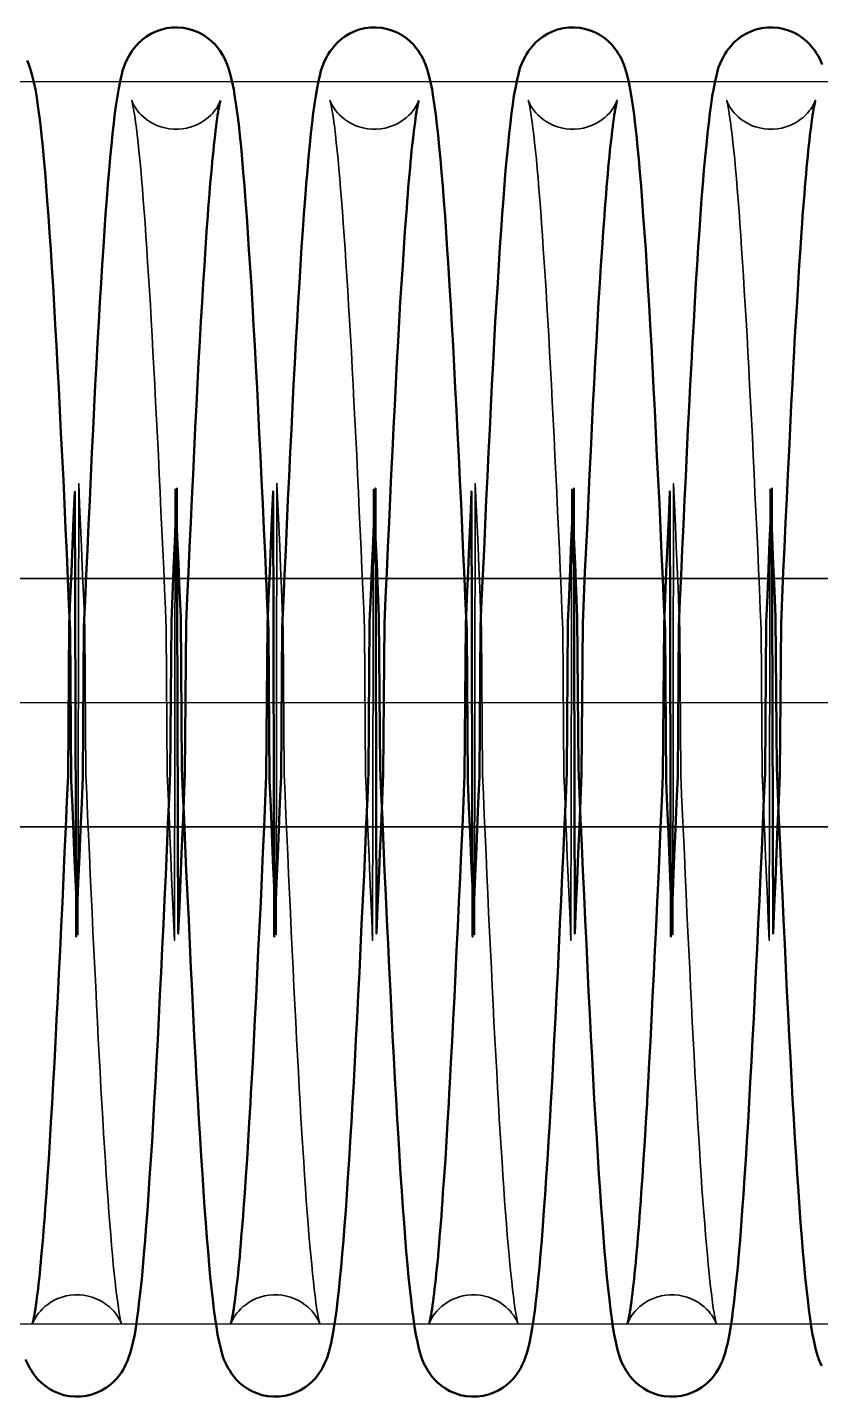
# Model space of a CAD drawing. Header units: millimetres. Extents: x 1448 to 104164, y -19509 to -89.
# Drawn here: x 58673.9 to 58737.7, y -3869 to -3758.8 of the extents above; entities that cross this region are included whole.
import ezdxf

# ---------------------------------------------------------------- set-up
doc = ezdxf.new("R2010")
doc.units = ezdxf.units.MM
doc.header["$LTSCALE"] = 60
doc.header["$MEASUREMENT"] = 0
doc.linetypes.add('CEN', pattern=[62, 60, -1, 0, -1])
doc.layers.get('0').update_dxf_attribs({"linetype": 'CONTINUOUS'})
doc.layers.add('cen', color=14, linetype='CONTINUOUS')
doc.layers.add('가려진 것(ISO)', color=7, linetype='CONTINUOUS', lineweight=35)
doc.layers.add('가시적인 것(ISO)', color=7, linetype='CONTINUOUS', lineweight=50)

# ---------------------------------------------------------------- blocks, each defined once
blk = doc.blocks.new('토션스프링 3')
at = {"layer": '가려진 것(ISO)', "flags": 128}
for points in [[(21462033.38, -50952857.63), (21462033.39, -50952857.65), (21462033.41, -50952857.7), (21462033.45, -50952857.81), (21462033.53, -50952857.97), (21462033.59, -50952858.07), (21462033.66, -50952858.19), (21462033.75, -50952858.33), (21462033.87, -50952858.48), (21462034.01, -50952858.65), (21462034.17, -50952858.82), (21462034.37, -50952859), (21462034.6, -50952859.18), (21462034.85, -50952859.35), (21462035.13, -50952859.51), (21462035.43, -50952859.65), (21462035.75, -50952859.77), (21462036.09, -50952859.86), (21462036.44, -50952859.92), (21462036.79, -50952859.95), (21462037.15, -50952859.95), (21462037.5, -50952859.92), (21462037.85, -50952859.85), (21462038.19, -50952859.76), (21462038.51, -50952859.64), (21462038.81, -50952859.49), (21462039.08, -50952859.33), (21462039.34, -50952859.16), (21462039.56, -50952858.98), (21462039.75, -50952858.8), (21462039.91, -50952858.62), (21462040.05, -50952858.46), (21462040.16, -50952858.31), (21462040.25, -50952858.17), (21462040.32, -50952858.06), (21462040.38, -50952857.95), (21462040.42, -50952857.87), (21462040.48, -50952857.74), (21462040.51, -50952857.67), (21462040.52, -50952857.63), (21462040.52, -50952857.63), (21462040.51, -50952857.67), (21462040.49, -50952857.73), (21462040.47, -50952857.81), (21462040.45, -50952857.91), (21462040.4, -50952858.17), (21462040.34, -50952858.51), (21462040.28, -50952858.9), (21462040.21, -50952859.35), (21462040.15, -50952859.86), (21462040.08, -50952860.41), (21462040.01, -50952861.02), (21462039.94, -50952861.68), (21462039.87, -50952862.38), (21462039.8, -50952863.13), (21462039.73, -50952863.92), (21462039.66, -50952864.76), (21462039.59, -50952865.64), (21462039.52, -50952866.56), (21462039.45, -50952867.52), (21462039.38, -50952868.53), (21462039.31, -50952869.57), (21462039.24, -50952870.65), (21462039.17, -50952871.77), (21462039.1, -50952872.92), (21462039.02, -50952874.11), (21462038.95, -50952875.33), (21462038.88, -50952876.58), (21462038.81, -50952877.86), (21462038.74, -50952879.18), (21462038.67, -50952880.53), (21462038.6, -50952881.9), (21462038.52, -50952883.31), (21462038.45, -50952884.74), (21462038.38, -50952886.2), (21462038.31, -50952887.68), (21462038.24, -50952889.18), (21462038.17, -50952890.7), (21462038.1, -50952892.23), (21462038.02, -50952893.79), (21462037.95, -50952895.37), (21462037.88, -50952896.96), (21462037.81, -50952898.58), (21462037.74, -50952900.21), (21462037.67, -50952911.85), (21462037.59, -50952913.5), (21462037.52, -50952915.16), (21462037.45, -50952916.83), (21462037.38, -50952918.5), (21462037.31, -50952920.18), (21462037.24, -50952921.86), (21462037.17, -50952923.54), (21462037.09, -50952925.23), (21462037.02, -50952888.93), (21462036.95, -50952890.62)], [(21462049.33, -50952857.63), (21462049.33, -50952857.65), (21462049.36, -50952857.7), (21462049.4, -50952857.81), (21462049.48, -50952857.97), (21462049.53, -50952858.07), (21462049.61, -50952858.19), (21462049.7, -50952858.33), (21462049.81, -50952858.48), (21462049.95, -50952858.65), (21462050.12, -50952858.82), (21462050.32, -50952859), (21462050.54, -50952859.18), (21462050.8, -50952859.35), (21462051.08, -50952859.51), (21462051.38, -50952859.65), (21462051.7, -50952859.77), (21462052.04, -50952859.86), (21462052.39, -50952859.92), (21462052.74, -50952859.95), (21462053.1, -50952859.95), (21462053.45, -50952859.92), (21462053.8, -50952859.85), (21462054.13, -50952859.76), (21462054.45, -50952859.64), (21462054.75, -50952859.49), (21462055.03, -50952859.33), (21462055.28, -50952859.16), (21462055.5, -50952858.98), (21462055.7, -50952858.8), (21462055.86, -50952858.62), (21462056, -50952858.46), (21462056.11, -50952858.31), (21462056.2, -50952858.17), (21462056.27, -50952858.06), (21462056.32, -50952857.95), (21462056.37, -50952857.87), (21462056.42, -50952857.74), (21462056.45, -50952857.67), (21462056.47, -50952857.63), (21462056.46, -50952857.63), (21462056.46, -50952857.67), (21462056.44, -50952857.73), (21462056.42, -50952857.81), (21462056.4, -50952857.91), (21462056.35, -50952858.17), (21462056.29, -50952858.51), (21462056.23, -50952858.9), (21462056.16, -50952859.35), (21462056.1, -50952859.86), (21462056.03, -50952860.41), (21462055.96, -50952861.02), (21462055.89, -50952861.68), (21462055.82, -50952862.38), (21462055.75, -50952863.13), (21462055.68, -50952863.92), (21462055.61, -50952864.76), (21462055.54, -50952865.64), (21462055.47, -50952866.56), (21462055.4, -50952867.52), (21462055.33, -50952868.53), (21462055.26, -50952869.57), (21462055.18, -50952870.65), (21462055.11, -50952871.77), (21462055.04, -50952872.92), (21462054.97, -50952874.11), (21462054.9, -50952875.33), (21462054.83, -50952876.58), (21462054.76, -50952877.86), (21462054.69, -50952879.18), (21462054.61, -50952880.53), (21462054.54, -50952881.9), (21462054.47, -50952883.31), (21462054.4, -50952884.74), (21462054.33, -50952886.2), (21462054.26, -50952887.68), (21462054.18, -50952889.18), (21462054.11, -50952890.7), (21462054.04, -50952892.23), (21462053.97, -50952893.79), (21462053.9, -50952895.37), (21462053.83, -50952896.96), (21462053.76, -50952898.58), (21462053.68, -50952900.21), (21462053.61, -50952911.85), (21462053.54, -50952913.5), (21462053.47, -50952915.16), (21462053.4, -50952916.83), (21462053.33, -50952918.5), (21462053.25, -50952920.18), (21462053.18, -50952921.86), (21462053.11, -50952923.54), (21462053.04, -50952925.23), (21462052.97, -50952888.93), (21462052.9, -50952890.62)], [(21462065.28, -50952857.63), (21462065.28, -50952857.65), (21462065.3, -50952857.7), (21462065.35, -50952857.81), (21462065.42, -50952857.97), (21462065.48, -50952858.07), (21462065.56, -50952858.19), (21462065.65, -50952858.33), (21462065.76, -50952858.48), (21462065.9, -50952858.65), (21462066.07, -50952858.82), (21462066.26, -50952859), (21462066.49, -50952859.18), (21462066.74, -50952859.35), (21462067.02, -50952859.51), (21462067.33, -50952859.65), (21462067.65, -50952859.77), (21462067.98, -50952859.86), (21462068.33, -50952859.92), (21462068.69, -50952859.95), (21462069.04, -50952859.95), (21462069.4, -50952859.92), (21462069.75, -50952859.85), (21462070.08, -50952859.76), (21462070.4, -50952859.64), (21462070.7, -50952859.49), (21462070.98, -50952859.33), (21462071.23, -50952859.16), (21462071.45, -50952858.98), (21462071.64, -50952858.8), (21462071.81, -50952858.62), (21462071.94, -50952858.46), (21462072.05, -50952858.31), (21462072.14, -50952858.17), (21462072.22, -50952858.06), (21462072.27, -50952857.95), (21462072.31, -50952857.87), (21462072.37, -50952857.74), (21462072.4, -50952857.67), (21462072.41, -50952857.63), (21462072.41, -50952857.63), (21462072.4, -50952857.67), (21462072.39, -50952857.73), (21462072.37, -50952857.81), (21462072.35, -50952857.91), (21462072.29, -50952858.17), (21462072.24, -50952858.51), (21462072.17, -50952858.9), (21462072.11, -50952859.35), (21462072.04, -50952859.86), (21462071.98, -50952860.41), (21462071.91, -50952861.02), (21462071.84, -50952861.68), (21462071.77, -50952862.38), (21462071.7, -50952863.13), (21462071.63, -50952863.92), (21462071.56, -50952864.76), (21462071.49, -50952865.64), (21462071.42, -50952866.56), (21462071.35, -50952867.52), (21462071.27, -50952868.53), (21462071.2, -50952869.57), (21462071.13, -50952870.65), (21462071.06, -50952871.77), (21462070.99, -50952872.92), (21462070.92, -50952874.11), (21462070.85, -50952875.33), (21462070.78, -50952876.58), (21462070.7, -50952877.86), (21462070.63, -50952879.18), (21462070.56, -50952880.53), (21462070.49, -50952881.9), (21462070.42, -50952883.31), (21462070.35, -50952884.74), (21462070.27, -50952886.2), (21462070.2, -50952887.68), (21462070.13, -50952889.18), (21462070.06, -50952890.7), (21462069.99, -50952892.23), (21462069.92, -50952893.79), (21462069.85, -50952895.37), (21462069.77, -50952896.96), (21462069.7, -50952898.58), (21462069.63, -50952900.21), (21462069.56, -50952911.85), (21462069.49, -50952913.5), (21462069.42, -50952915.16), (21462069.34, -50952916.83), (21462069.27, -50952918.5), (21462069.2, -50952920.18), (21462069.13, -50952921.86), (21462069.06, -50952923.54), (21462068.99, -50952925.23), (21462068.92, -50952888.93), (21462068.84, -50952890.62)], [(21462081.22, -50952857.63), (21462081.23, -50952857.65), (21462081.25, -50952857.7), (21462081.29, -50952857.81), (21462081.37, -50952857.97), (21462081.43, -50952858.07), (21462081.5, -50952858.19), (21462081.59, -50952858.33), (21462081.71, -50952858.48), (21462081.85, -50952858.65), (21462082.01, -50952858.82), (21462082.21, -50952859), (21462082.44, -50952859.18), (21462082.69, -50952859.35), (21462082.97, -50952859.51), (21462083.27, -50952859.65), (21462083.59, -50952859.77), (21462083.93, -50952859.86), (21462084.28, -50952859.92), (21462084.63, -50952859.95), (21462084.99, -50952859.95), (21462085.35, -50952859.92), (21462085.69, -50952859.85), (21462086.03, -50952859.76), (21462086.35, -50952859.64), (21462086.65, -50952859.49), (21462086.93, -50952859.33), (21462087.18, -50952859.16), (21462087.4, -50952858.98), (21462087.59, -50952858.8), (21462087.75, -50952858.62), (21462087.89, -50952858.46), (21462088, -50952858.31), (21462088.09, -50952858.17), (21462088.16, -50952858.06), (21462088.22, -50952857.95), (21462088.26, -50952857.87), (21462088.32, -50952857.74), (21462088.35, -50952857.67), (21462088.36, -50952857.63), (21462088.36, -50952857.63), (21462088.35, -50952857.67), (21462088.33, -50952857.73), (21462088.31, -50952857.81), (21462088.29, -50952857.91), (21462088.24, -50952858.17), (21462088.18, -50952858.51), (21462088.12, -50952858.9), (21462088.06, -50952859.35), (21462087.99, -50952859.86), (21462087.92, -50952860.41), (21462087.85, -50952861.02), (21462087.78, -50952861.68), (21462087.72, -50952862.38), (21462087.64, -50952863.13), (21462087.57, -50952863.92), (21462087.5, -50952864.76), (21462087.43, -50952865.64), (21462087.36, -50952866.56), (21462087.29, -50952867.52), (21462087.22, -50952868.53), (21462087.15, -50952869.57), (21462087.08, -50952870.65), (21462087.01, -50952871.77), (21462086.94, -50952872.92), (21462086.86, -50952874.11), (21462086.79, -50952875.33), (21462086.72, -50952876.58), (21462086.65, -50952877.86), (21462086.58, -50952879.18), (21462086.51, -50952880.53), (21462086.44, -50952881.9), (21462086.36, -50952883.31), (21462086.29, -50952884.74), (21462086.22, -50952886.2), (21462086.15, -50952887.68), (21462086.08, -50952889.18), (21462086.01, -50952890.7), (21462085.94, -50952892.23), (21462085.86, -50952893.79), (21462085.79, -50952895.37), (21462085.72, -50952896.96), (21462085.65, -50952898.58), (21462085.58, -50952900.21), (21462085.51, -50952911.85), (21462085.43, -50952913.5), (21462085.36, -50952915.16), (21462085.29, -50952916.83), (21462085.22, -50952918.5), (21462085.15, -50952920.18), (21462085.08, -50952921.86), (21462085.01, -50952923.54), (21462084.93, -50952925.23), (21462084.86, -50952888.93), (21462084.79, -50952890.62)], [(21462048.49, -50952956.08), (21462048.49, -50952956.06), (21462048.47, -50952956.01), (21462048.42, -50952955.9), (21462048.34, -50952955.74), (21462048.29, -50952955.64), (21462048.21, -50952955.52), (21462048.12, -50952955.38), (21462048.01, -50952955.23), (21462047.87, -50952955.06), (21462047.7, -50952954.89), (21462047.51, -50952954.71), (21462047.28, -50952954.53), (21462047.03, -50952954.36), (21462046.75, -50952954.2), (21462046.44, -50952954.06), (21462046.12, -50952953.94), (21462045.79, -50952953.85), (21462045.44, -50952953.79), (21462045.08, -50952953.76), (21462044.73, -50952953.76), (21462044.37, -50952953.79), (21462044.03, -50952953.86), (21462043.69, -50952953.95), (21462043.37, -50952954.07), (21462043.07, -50952954.21), (21462042.79, -50952954.37), (21462042.54, -50952954.55), (21462042.32, -50952954.73), (21462042.13, -50952954.91), (21462041.96, -50952955.08), (21462041.83, -50952955.25), (21462041.72, -50952955.4), (21462041.63, -50952955.53), (21462041.56, -50952955.65), (21462041.5, -50952955.75), (21462041.46, -50952955.84), (21462041.4, -50952955.97), (21462041.37, -50952956.04), (21462041.36, -50952956.08), (21462041.36, -50952956.08), (21462041.36, -50952956.04), (21462041.38, -50952955.99), (21462041.4, -50952955.9), (21462041.42, -50952955.8), (21462041.47, -50952955.54), (21462041.53, -50952955.21), (21462041.59, -50952954.82), (21462041.65, -50952954.37), (21462041.72, -50952953.86), (21462041.79, -50952953.3), (21462041.86, -50952952.69), (21462041.93, -50952952.03), (21462042, -50952951.32), (21462042.07, -50952950.57), (21462042.14, -50952949.77), (21462042.21, -50952948.93), (21462042.28, -50952948.05), (21462042.35, -50952947.13), (21462042.42, -50952946.17), (21462042.5, -50952945.16), (21462042.57, -50952944.12), (21462042.64, -50952943.04), (21462042.71, -50952941.92), (21462042.78, -50952940.76), (21462042.85, -50952939.57), (21462042.92, -50952938.35), (21462042.99, -50952937.1), (21462043.07, -50952935.82), (21462043.14, -50952934.51), (21462043.21, -50952933.16), (21462043.28, -50952931.78), (21462043.35, -50952930.38), (21462043.42, -50952928.95), (21462043.49, -50952927.49), (21462043.57, -50952926.01), (21462043.64, -50952924.51), (21462043.71, -50952922.99), (21462043.78, -50952921.45), (21462043.85, -50952919.89), (21462043.92, -50952918.32), (21462043.99, -50952916.73), (21462044.07, -50952915.12), (21462044.14, -50952913.49), (21462044.21, -50952911.85), (21462044.28, -50952900.2), (21462044.35, -50952898.54), (21462044.42, -50952896.87), (21462044.5, -50952895.2), (21462044.57, -50952893.52), (21462044.64, -50952891.83), (21462044.71, -50952890.15), (21462044.78, -50952888.47), (21462044.85, -50952924.78), (21462044.92, -50952923.09)], [(21462064.44, -50952956.08), (21462064.43, -50952956.06), (21462064.41, -50952956.01), (21462064.37, -50952955.9), (21462064.29, -50952955.74), (21462064.23, -50952955.64), (21462064.16, -50952955.52), (21462064.07, -50952955.38), (21462063.96, -50952955.23), (21462063.82, -50952955.06), (21462063.65, -50952954.89), (21462063.45, -50952954.71), (21462063.23, -50952954.53), (21462062.97, -50952954.36), (21462062.69, -50952954.2), (21462062.39, -50952954.06), (21462062.07, -50952953.94), (21462061.73, -50952953.85), (21462061.39, -50952953.79), (21462061.03, -50952953.76), (21462060.67, -50952953.76), (21462060.32, -50952953.79), (21462059.97, -50952953.86), (21462059.64, -50952953.95), (21462059.32, -50952954.07), (21462059.02, -50952954.21), (21462058.74, -50952954.37), (21462058.49, -50952954.55), (21462058.27, -50952954.73), (21462058.08, -50952954.91), (21462057.91, -50952955.08), (21462057.78, -50952955.25), (21462057.66, -50952955.4), (21462057.57, -50952955.53), (21462057.5, -50952955.65), (21462057.45, -50952955.75), (21462057.4, -50952955.84), (21462057.34, -50952955.97), (21462057.32, -50952956.04), (21462057.3, -50952956.08), (21462057.3, -50952956.08), (21462057.31, -50952956.04), (21462057.33, -50952955.99), (21462057.35, -50952955.9), (21462057.37, -50952955.8), (21462057.42, -50952955.54), (21462057.48, -50952955.21), (21462057.54, -50952954.82), (21462057.6, -50952954.37), (21462057.67, -50952953.86), (21462057.74, -50952953.3), (21462057.8, -50952952.69), (21462057.87, -50952952.03), (21462057.95, -50952951.32), (21462058.02, -50952950.57), (21462058.09, -50952949.77), (21462058.16, -50952948.93), (21462058.23, -50952948.05), (21462058.3, -50952947.13), (21462058.37, -50952946.17), (21462058.44, -50952945.16), (21462058.51, -50952944.12), (21462058.58, -50952943.04), (21462058.66, -50952941.92), (21462058.73, -50952940.76), (21462058.8, -50952939.57), (21462058.87, -50952938.35), (21462058.94, -50952937.1), (21462059.01, -50952935.82), (21462059.08, -50952934.51), (21462059.16, -50952933.16), (21462059.23, -50952931.79), (21462059.3, -50952930.38), (21462059.37, -50952928.95), (21462059.44, -50952927.49), (21462059.51, -50952926.01), (21462059.58, -50952924.51), (21462059.66, -50952922.99), (21462059.73, -50952921.45), (21462059.8, -50952919.89), (21462059.87, -50952918.32), (21462059.94, -50952916.73), (21462060.01, -50952915.12), (21462060.08, -50952913.49), (21462060.16, -50952911.85), (21462060.23, -50952900.2), (21462060.3, -50952898.54), (21462060.37, -50952896.87), (21462060.44, -50952895.2), (21462060.51, -50952893.52), (21462060.59, -50952891.83), (21462060.66, -50952890.15), (21462060.73, -50952888.47), (21462060.8, -50952924.78), (21462060.87, -50952923.09)], [(21462080.39, -50952956.08), (21462080.38, -50952956.06), (21462080.36, -50952956.01), (21462080.32, -50952955.9), (21462080.24, -50952955.74), (21462080.18, -50952955.64), (21462080.11, -50952955.52), (21462080.02, -50952955.38), (21462079.9, -50952955.23), (21462079.76, -50952955.06), (21462079.59, -50952954.89), (21462079.4, -50952954.71), (21462079.17, -50952954.53), (21462078.92, -50952954.36), (21462078.64, -50952954.2), (21462078.34, -50952954.06), (21462078.02, -50952953.94), (21462077.68, -50952953.85), (21462077.33, -50952953.79), (21462076.98, -50952953.76), (21462076.62, -50952953.76), (21462076.27, -50952953.79), (21462075.92, -50952953.86), (21462075.58, -50952953.95), (21462075.26, -50952954.07), (21462074.96, -50952954.21), (21462074.69, -50952954.37), (21462074.44, -50952954.55), (21462074.21, -50952954.73), (21462074.02, -50952954.91), (21462073.86, -50952955.08), (21462073.72, -50952955.25), (21462073.61, -50952955.4), (21462073.52, -50952955.53), (21462073.45, -50952955.65), (21462073.39, -50952955.75), (21462073.35, -50952955.84), (21462073.29, -50952955.97), (21462073.26, -50952956.04), (21462073.25, -50952956.08), (21462073.25, -50952956.07), (21462073.26, -50952956.04), (21462073.27, -50952955.98), (21462073.29, -50952955.9), (21462073.31, -50952955.8), (21462073.37, -50952955.54), (21462073.42, -50952955.21), (21462073.49, -50952954.81), (21462073.55, -50952954.36), (21462073.62, -50952953.85), (21462073.69, -50952953.3), (21462073.75, -50952952.69), (21462073.82, -50952952.03), (21462073.89, -50952951.32), (21462073.96, -50952950.57), (21462074.03, -50952949.78), (21462074.11, -50952948.93), (21462074.18, -50952948.05), (21462074.25, -50952947.13), (21462074.32, -50952946.17), (21462074.39, -50952945.17), (21462074.46, -50952944.13), (21462074.53, -50952943.05), (21462074.6, -50952941.93), (21462074.67, -50952940.77), (21462074.75, -50952939.58), (21462074.82, -50952938.36), (21462074.89, -50952937.1), (21462074.96, -50952935.82), (21462075.03, -50952934.5), (21462075.1, -50952933.16), (21462075.17, -50952931.79), (21462075.24, -50952930.39), (21462075.32, -50952928.96), (21462075.39, -50952927.51), (21462075.46, -50952926.03), (21462075.53, -50952924.52), (21462075.6, -50952923), (21462075.67, -50952921.46), (21462075.75, -50952919.89), (21462075.82, -50952918.32), (21462075.89, -50952916.72), (21462075.96, -50952915.12), (21462076.03, -50952913.5), (21462076.1, -50952911.87), (21462076.17, -50952900.22), (21462076.25, -50952898.56), (21462076.32, -50952896.89), (21462076.39, -50952895.21), (21462076.46, -50952893.53), (21462076.53, -50952891.84), (21462076.6, -50952890.15), (21462076.68, -50952888.46), (21462076.75, -50952924.77), (21462076.82, -50952923.09)], [(21462096.33, -50952956.08), (21462096.33, -50952956.06), (21462096.31, -50952956.01), (21462096.26, -50952955.9), (21462096.18, -50952955.74), (21462096.13, -50952955.64), (21462096.05, -50952955.52), (21462095.96, -50952955.38), (21462095.85, -50952955.23), (21462095.71, -50952955.06), (21462095.54, -50952954.89), (21462095.35, -50952954.71), (21462095.12, -50952954.53), (21462094.87, -50952954.36), (21462094.59, -50952954.2), (21462094.29, -50952954.06), (21462093.96, -50952953.94), (21462093.63, -50952953.85), (21462093.28, -50952953.79), (21462092.92, -50952953.76), (21462092.57, -50952953.76), (21462092.22, -50952953.79), (21462091.87, -50952953.86), (21462091.53, -50952953.95), (21462091.21, -50952954.07), (21462090.91, -50952954.21), (21462090.64, -50952954.37), (21462090.38, -50952954.55), (21462090.16, -50952954.73), (21462089.97, -50952954.91), (21462089.81, -50952955.08), (21462089.67, -50952955.24), (21462089.56, -50952955.4), (21462089.47, -50952955.53), (21462089.4, -50952955.65), (21462089.34, -50952955.75), (21462089.3, -50952955.84), (21462089.24, -50952955.97), (21462089.21, -50952956.04), (21462089.2, -50952956.08), (21462089.2, -50952956.08), (21462089.21, -50952956.04), (21462089.22, -50952955.99), (21462089.24, -50952955.9), (21462089.26, -50952955.8), (21462089.31, -50952955.54), (21462089.37, -50952955.21), (21462089.43, -50952954.82), (21462089.49, -50952954.37), (21462089.56, -50952953.87), (21462089.63, -50952953.3), (21462089.7, -50952952.69), (21462089.77, -50952952.03), (21462089.84, -50952951.32), (21462089.91, -50952950.56), (21462089.98, -50952949.77), (21462090.05, -50952948.93), (21462090.12, -50952948.05), (21462090.19, -50952947.13), (21462090.26, -50952946.17), (21462090.34, -50952945.16), (21462090.41, -50952944.12), (21462090.48, -50952943.03), (21462090.55, -50952941.91), (21462090.62, -50952940.76), (21462090.69, -50952939.57), (21462090.76, -50952938.35), (21462090.84, -50952937.1), (21462090.91, -50952935.82), (21462090.98, -50952934.51), (21462091.05, -50952933.16), (21462091.12, -50952931.78), (21462091.19, -50952930.38), (21462091.26, -50952928.95), (21462091.34, -50952927.49), (21462091.41, -50952926.01), (21462091.48, -50952924.51), (21462091.55, -50952922.99), (21462091.62, -50952921.45), (21462091.69, -50952919.89), (21462091.76, -50952918.32), (21462091.84, -50952916.73), (21462091.91, -50952915.12), (21462091.98, -50952913.49), (21462092.05, -50952911.85), (21462092.12, -50952900.2), (21462092.19, -50952898.54), (21462092.26, -50952896.87), (21462092.34, -50952895.2), (21462092.41, -50952893.52), (21462092.48, -50952891.84), (21462092.55, -50952890.16), (21462092.62, -50952888.47), (21462092.69, -50952924.78), (21462092.76, -50952923.09)]]:
    blk.add_lwpolyline(points, dxfattribs=at)
at = {"layer": '가시적인 것(ISO)', "flags": 128}
for points in [[(21462032.84, -50952854.75), (21462032.98, -50952854.42), (21462033.06, -50952854.24), (21462033.16, -50952854.05), (21462033.29, -50952853.85), (21462033.43, -50952853.62), (21462033.61, -50952853.39), (21462033.82, -50952853.14), (21462034.06, -50952852.89), (21462034.36, -50952852.65), (21462034.69, -50952852.41), (21462035.06, -50952852.2), (21462035.46, -50952852.03), (21462035.89, -50952851.89), (21462036.34, -50952851.8), (21462036.8, -50952851.76), (21462037.26, -50952851.77), (21462037.72, -50952851.83), (21462038.16, -50952851.93), (21462038.58, -50952852.09), (21462038.98, -50952852.28), (21462039.34, -50952852.49), (21462039.65, -50952852.73), (21462039.93, -50952852.98), (21462040.16, -50952853.23), (21462040.36, -50952853.47), (21462040.52, -50952853.7), (21462040.66, -50952853.92), (21462040.78, -50952854.12), (21462040.88, -50952854.31), (21462041.04, -50952854.66), (21462041.16, -50952854.97), (21462041.25, -50952855.26), (21462041.31, -50952855.53), (21462041.44, -50952856.08), (21462041.56, -50952856.66), (21462041.67, -50952857.28), (21462041.77, -50952857.94), (21462041.87, -50952858.66), (21462041.96, -50952859.45), (21462042.06, -50952860.3), (21462042.15, -50952861.22), (21462042.25, -50952862.21), (21462042.34, -50952863.26), (21462042.43, -50952864.37), (21462042.53, -50952865.55), (21462042.62, -50952866.79), (21462042.71, -50952868.08), (21462042.8, -50952869.44), (21462042.89, -50952870.86), (21462042.99, -50952872.33), (21462043.08, -50952873.87), (21462043.17, -50952875.46), (21462043.26, -50952877.1), (21462043.35, -50952878.79), (21462043.44, -50952880.52), (21462043.54, -50952882.3), (21462043.63, -50952884.11), (21462043.72, -50952885.97), (21462043.81, -50952887.87), (21462043.9, -50952889.81), (21462043.99, -50952891.79), (21462044.09, -50952893.79), (21462044.18, -50952895.83), (21462044.27, -50952897.88), (21462044.36, -50952899.96), (21462044.45, -50952912.05), (21462044.54, -50952914.16), (21462044.63, -50952916.29), (21462044.73, -50952918.44), (21462044.82, -50952920.6), (21462044.91, -50952922.76), (21462045, -50952924.93), (21462045.09, -50952889.1), (21462045.18, -50952891.26), (21462045.28, -50952893.41), (21462045.37, -50952895.55), (21462045.46, -50952897.69), (21462045.55, -50952899.82), (21462045.64, -50952911.94), (21462045.73, -50952914.04), (21462045.83, -50952916.11), (21462045.92, -50952918.16), (21462046.01, -50952920.18), (21462046.1, -50952922.16), (21462046.19, -50952924.12), (21462046.28, -50952926.04), (21462046.37, -50952927.93), (21462046.47, -50952929.78), (21462046.56, -50952931.59), (21462046.65, -50952933.35), (21462046.74, -50952935.07), (21462046.83, -50952936.73), (21462046.88, -50952937.54), (21462046.92, -50952938.34), (21462047.01, -50952939.89), (21462047.11, -50952941.39), (21462047.2, -50952942.84), (21462047.29, -50952944.23), (21462047.38, -50952945.55), (21462047.43, -50952946.19), (21462047.47, -50952946.81), (21462047.52, -50952947.42), (21462047.56, -50952948), (21462047.61, -50952948.57), (21462047.65, -50952949.12), (21462047.7, -50952949.66), (21462047.74, -50952950.17), (21462047.79, -50952950.67), (21462047.83, -50952951.15), (21462047.88, -50952951.62), (21462047.92, -50952952.06), (21462047.96, -50952952.49), (21462048.01, -50952952.89), (21462048.05, -50952953.27), (21462048.1, -50952953.64), (21462048.14, -50952953.98), (21462048.18, -50952954.3), (21462048.22, -50952954.6), (21462048.26, -50952954.88), (21462048.3, -50952955.13), (21462048.34, -50952955.36), (21462048.38, -50952955.56), (21462048.41, -50952955.73), (21462048.44, -50952955.88), (21462048.47, -50952955.98), (21462048.49, -50952956.05), (21462048.49, -50952956.08)], [(21462044.92, -50952923.09), (21462045.02, -50952920.93), (21462045.11, -50952918.77), (21462045.2, -50952916.62), (21462045.29, -50952914.48), (21462045.38, -50952912.36), (21462045.47, -50952900.26), (21462045.57, -50952898.19), (21462045.66, -50952896.13), (21462045.75, -50952894.1), (21462045.84, -50952892.09), (21462045.93, -50952890.11), (21462046.02, -50952888.16), (21462046.12, -50952886.25), (21462046.21, -50952884.38), (21462046.3, -50952882.55), (21462046.39, -50952880.77), (21462046.48, -50952879.04), (21462046.57, -50952877.35), (21462046.67, -50952875.7), (21462046.76, -50952874.1), (21462046.85, -50952872.56), (21462046.94, -50952871.07), (21462047.03, -50952869.64), (21462047.13, -50952868.27), (21462047.22, -50952866.96), (21462047.31, -50952865.71), (21462047.4, -50952864.53), (21462047.49, -50952863.41), (21462047.59, -50952862.36), (21462047.68, -50952861.37), (21462047.78, -50952860.44), (21462047.87, -50952859.58), (21462047.96, -50952858.79), (21462048.06, -50952858.06), (21462048.16, -50952857.38), (21462048.27, -50952856.76), (21462048.38, -50952856.17), (21462048.52, -50952855.61), (21462048.68, -50952855.06), (21462048.79, -50952854.75), (21462048.93, -50952854.42), (21462049.01, -50952854.24), (21462049.11, -50952854.05), (21462049.23, -50952853.85), (21462049.38, -50952853.62), (21462049.55, -50952853.39), (21462049.76, -50952853.14), (21462050.01, -50952852.89), (21462050.3, -50952852.65), (21462050.64, -50952852.41), (21462051, -50952852.2), (21462051.41, -50952852.03), (21462051.84, -50952851.89), (21462052.29, -50952851.8), (21462052.75, -50952851.76), (21462053.21, -50952851.77), (21462053.67, -50952851.83), (21462054.11, -50952851.93), (21462054.53, -50952852.09), (21462054.93, -50952852.28), (21462055.28, -50952852.49), (21462055.6, -50952852.73), (21462055.88, -50952852.98), (21462056.11, -50952853.23), (21462056.31, -50952853.47), (21462056.47, -50952853.7), (21462056.61, -50952853.92), (21462056.72, -50952854.12), (21462056.83, -50952854.31), (21462056.99, -50952854.66), (21462057.11, -50952854.97), (21462057.19, -50952855.26), (21462057.26, -50952855.53), (21462057.39, -50952856.08), (21462057.51, -50952856.66), (21462057.62, -50952857.27), (21462057.72, -50952857.94), (21462057.81, -50952858.66), (21462057.91, -50952859.45), (21462058.01, -50952860.3), (21462058.1, -50952861.22), (21462058.19, -50952862.21), (21462058.29, -50952863.26), (21462058.38, -50952864.37), (21462058.47, -50952865.55), (21462058.56, -50952866.79), (21462058.66, -50952868.08), (21462058.75, -50952869.44), (21462058.84, -50952870.86), (21462058.93, -50952872.33), (21462059.02, -50952873.87), (21462059.12, -50952875.46), (21462059.21, -50952877.1), (21462059.3, -50952878.79), (21462059.39, -50952880.52), (21462059.48, -50952882.3), (21462059.57, -50952884.11), (21462059.67, -50952885.97), (21462059.76, -50952887.87), (21462059.85, -50952889.81), (21462059.94, -50952891.79), (21462060.03, -50952893.79), (21462060.12, -50952895.83), (21462060.22, -50952897.88), (21462060.31, -50952899.96), (21462060.4, -50952912.05), (21462060.49, -50952914.16), (21462060.58, -50952916.29), (21462060.67, -50952918.44), (21462060.77, -50952920.6), (21462060.86, -50952922.76), (21462060.95, -50952924.93), (21462061.04, -50952889.1), (21462061.13, -50952891.26), (21462061.22, -50952893.41), (21462061.31, -50952895.55), (21462061.41, -50952897.69), (21462061.5, -50952899.82), (21462061.59, -50952911.94), (21462061.68, -50952914.03), (21462061.77, -50952916.11), (21462061.86, -50952918.16), (21462061.96, -50952920.18), (21462062.05, -50952922.16), (21462062.14, -50952924.12), (21462062.23, -50952926.04), (21462062.32, -50952927.93), (21462062.41, -50952929.78), (21462062.51, -50952931.59), (21462062.6, -50952933.35), (21462062.69, -50952935.07), (21462062.78, -50952936.73), (21462062.82, -50952937.54), (21462062.87, -50952938.34), (21462062.96, -50952939.89), (21462063.05, -50952941.39), (21462063.14, -50952942.84), (21462063.24, -50952944.23), (21462063.33, -50952945.55), (21462063.37, -50952946.19), (21462063.42, -50952946.81), (21462063.46, -50952947.42), (21462063.51, -50952948), (21462063.55, -50952948.57), (21462063.6, -50952949.12), (21462063.64, -50952949.66), (21462063.69, -50952950.17), (21462063.73, -50952950.67), (21462063.78, -50952951.15), (21462063.82, -50952951.62), (21462063.87, -50952952.06), (21462063.91, -50952952.49), (21462063.96, -50952952.89), (21462064, -50952953.27), (21462064.04, -50952953.64), (21462064.09, -50952953.98), (21462064.13, -50952954.3), (21462064.17, -50952954.6), (21462064.21, -50952954.88), (21462064.25, -50952955.13), (21462064.29, -50952955.36), (21462064.33, -50952955.56), (21462064.36, -50952955.73), (21462064.39, -50952955.88), (21462064.41, -50952955.98), (21462064.43, -50952956.05), (21462064.44, -50952956.08)], [(21462060.87, -50952923.09), (21462060.96, -50952920.93), (21462061.05, -50952918.77), (21462061.15, -50952916.62), (21462061.24, -50952914.48), (21462061.33, -50952912.36), (21462061.42, -50952900.26), (21462061.51, -50952898.18), (21462061.6, -50952896.13), (21462061.7, -50952894.1), (21462061.79, -50952892.09), (21462061.88, -50952890.11), (21462061.97, -50952888.16), (21462062.06, -50952886.25), (21462062.15, -50952884.38), (21462062.25, -50952882.55), (21462062.34, -50952880.77), (21462062.43, -50952879.04), (21462062.52, -50952877.35), (21462062.61, -50952875.7), (21462062.7, -50952874.11), (21462062.8, -50952872.56), (21462062.89, -50952871.07), (21462062.98, -50952869.64), (21462063.07, -50952868.27), (21462063.16, -50952866.96), (21462063.26, -50952865.71), (21462063.35, -50952864.53), (21462063.44, -50952863.41), (21462063.53, -50952862.36), (21462063.63, -50952861.36), (21462063.72, -50952860.44), (21462063.82, -50952859.58), (21462063.91, -50952858.79), (21462064.01, -50952858.06), (21462064.11, -50952857.38), (21462064.21, -50952856.76), (21462064.33, -50952856.17), (21462064.46, -50952855.61), (21462064.63, -50952855.05), (21462064.73, -50952854.75), (21462064.87, -50952854.42), (21462064.96, -50952854.24), (21462065.06, -50952854.05), (21462065.18, -50952853.85), (21462065.32, -50952853.62), (21462065.5, -50952853.39), (21462065.71, -50952853.14), (21462065.96, -50952852.89), (21462066.25, -50952852.65), (21462066.58, -50952852.41), (21462066.95, -50952852.2), (21462067.36, -50952852.03), (21462067.79, -50952851.89), (21462068.24, -50952851.8), (21462068.69, -50952851.76), (21462069.16, -50952851.77), (21462069.62, -50952851.83), (21462070.06, -50952851.93), (21462070.48, -50952852.09), (21462070.87, -50952852.28), (21462071.23, -50952852.49), (21462071.55, -50952852.73), (21462071.82, -50952852.98), (21462072.06, -50952853.23), (21462072.25, -50952853.47), (21462072.42, -50952853.7), (21462072.55, -50952853.92), (21462072.67, -50952854.12), (21462072.77, -50952854.31), (21462072.93, -50952854.66), (21462073.05, -50952854.97), (21462073.14, -50952855.26), (21462073.21, -50952855.53), (21462073.34, -50952856.08), (21462073.46, -50952856.66), (21462073.56, -50952857.27), (21462073.66, -50952857.94), (21462073.76, -50952858.66), (21462073.86, -50952859.45), (21462073.95, -50952860.3), (21462074.05, -50952861.22), (21462074.14, -50952862.21), (21462074.23, -50952863.26), (21462074.33, -50952864.37), (21462074.42, -50952865.55), (21462074.51, -50952866.79), (21462074.6, -50952868.08), (21462074.7, -50952869.44), (21462074.79, -50952870.86), (21462074.88, -50952872.33), (21462074.97, -50952873.87), (21462075.06, -50952875.46), (21462075.15, -50952877.1), (21462075.25, -50952878.79), (21462075.34, -50952880.52), (21462075.43, -50952882.3), (21462075.52, -50952884.11), (21462075.61, -50952885.97), (21462075.7, -50952887.87), (21462075.8, -50952889.81), (21462075.89, -50952891.79), (21462075.98, -50952893.79), (21462076.07, -50952895.83), (21462076.16, -50952897.88), (21462076.25, -50952899.96), (21462076.35, -50952912.05), (21462076.44, -50952914.16), (21462076.53, -50952916.29), (21462076.62, -50952918.44), (21462076.71, -50952920.6), (21462076.8, -50952922.76), (21462076.9, -50952924.93), (21462076.99, -50952889.1), (21462077.08, -50952891.26), (21462077.17, -50952893.41), (21462077.26, -50952895.55), (21462077.35, -50952897.69), (21462077.44, -50952899.82), (21462077.54, -50952911.94), (21462077.63, -50952914.03), (21462077.72, -50952916.11), (21462077.81, -50952918.16), (21462077.9, -50952920.18), (21462077.99, -50952922.16), (21462078.09, -50952924.12), (21462078.18, -50952926.04), (21462078.27, -50952927.93), (21462078.36, -50952929.78), (21462078.45, -50952931.59), (21462078.54, -50952933.35), (21462078.63, -50952935.07), (21462078.73, -50952936.73), (21462078.77, -50952937.54), (21462078.82, -50952938.34), (21462078.91, -50952939.89), (21462079, -50952941.39), (21462079.09, -50952942.84), (21462079.18, -50952944.23), (21462079.27, -50952945.55), (21462079.32, -50952946.19), (21462079.36, -50952946.81), (21462079.41, -50952947.42), (21462079.46, -50952948), (21462079.5, -50952948.57), (21462079.55, -50952949.12), (21462079.59, -50952949.66), (21462079.64, -50952950.17), (21462079.68, -50952950.67), (21462079.73, -50952951.15), (21462079.77, -50952951.62), (21462079.81, -50952952.06), (21462079.86, -50952952.49), (21462079.9, -50952952.89), (21462079.95, -50952953.27), (21462079.99, -50952953.64), (21462080.03, -50952953.98), (21462080.07, -50952954.3), (21462080.12, -50952954.6), (21462080.16, -50952954.88), (21462080.2, -50952955.13), (21462080.24, -50952955.36), (21462080.27, -50952955.56), (21462080.31, -50952955.73), (21462080.34, -50952955.88), (21462080.36, -50952955.98), (21462080.38, -50952956.05), (21462080.39, -50952956.08)], [(21462076.82, -50952923.09), (21462076.91, -50952920.94), (21462077, -50952918.78), (21462077.09, -50952916.63), (21462077.18, -50952914.5), (21462077.28, -50952912.37), (21462077.37, -50952900.27), (21462077.46, -50952898.18), (21462077.55, -50952896.13), (21462077.64, -50952894.1), (21462077.73, -50952892.1), (21462077.82, -50952890.12), (21462077.92, -50952888.18), (21462078.01, -50952886.27), (21462078.1, -50952884.4), (21462078.19, -50952882.56), (21462078.28, -50952880.78), (21462078.38, -50952879.03), (21462078.47, -50952877.35), (21462078.56, -50952875.71), (21462078.65, -50952874.12), (21462078.74, -50952872.58), (21462078.83, -50952871.09), (21462078.93, -50952869.66), (21462079.02, -50952868.28), (21462079.11, -50952866.97), (21462079.2, -50952865.71), (21462079.3, -50952864.52), (21462079.39, -50952863.4), (21462079.48, -50952862.35), (21462079.57, -50952861.36), (21462079.67, -50952860.44), (21462079.76, -50952859.58), (21462079.86, -50952858.78), (21462079.96, -50952858.04), (21462080.06, -50952857.37), (21462080.16, -50952856.75), (21462080.27, -50952856.17), (21462080.41, -50952855.61), (21462080.58, -50952855.05), (21462080.68, -50952854.75), (21462080.82, -50952854.42), (21462080.91, -50952854.24), (21462081.01, -50952854.05), (21462081.13, -50952853.84), (21462081.27, -50952853.62), (21462081.45, -50952853.38), (21462081.66, -50952853.14), (21462081.91, -50952852.89), (21462082.2, -50952852.64), (21462082.54, -50952852.41), (21462082.91, -50952852.2), (21462083.31, -50952852.02), (21462083.74, -50952851.89), (21462084.19, -50952851.8), (21462084.65, -50952851.76), (21462085.11, -50952851.77), (21462085.57, -50952851.83), (21462086.01, -50952851.94), (21462086.43, -50952852.09), (21462086.82, -50952852.28), (21462087.18, -50952852.5), (21462087.5, -50952852.74), (21462087.78, -50952852.99), (21462088.01, -50952853.24), (21462088.21, -50952853.48), (21462088.37, -50952853.71), (21462088.51, -50952853.93), (21462088.63, -50952854.13), (21462088.73, -50952854.32), (21462088.89, -50952854.66), (21462089, -50952854.97), (21462089.09, -50952855.26), (21462089.15, -50952855.53), (21462089.29, -50952856.09), (21462089.4, -50952856.66), (21462089.51, -50952857.28), (21462089.61, -50952857.94), (21462089.71, -50952858.67), (21462089.8, -50952859.45), (21462089.9, -50952860.31), (21462089.99, -50952861.23), (21462090.09, -50952862.22), (21462090.18, -50952863.27), (21462090.27, -50952864.38), (21462090.37, -50952865.56), (21462090.46, -50952866.8), (21462090.55, -50952868.09), (21462090.64, -50952869.45), (21462090.73, -50952870.87), (21462090.83, -50952872.35), (21462090.92, -50952873.88), (21462091.01, -50952875.47), (21462091.1, -50952877.11), (21462091.19, -50952878.8), (21462091.29, -50952880.53), (21462091.38, -50952882.31), (21462091.47, -50952884.12), (21462091.56, -50952885.98), (21462091.65, -50952887.89), (21462091.74, -50952889.83), (21462091.84, -50952891.8), (21462091.93, -50952893.81), (21462092.02, -50952895.84), (21462092.11, -50952897.89), (21462092.2, -50952899.97), (21462092.29, -50952912.06), (21462092.38, -50952914.17), (21462092.48, -50952916.3), (21462092.57, -50952918.45), (21462092.66, -50952920.61), (21462092.75, -50952922.77), (21462092.84, -50952924.94), (21462092.93, -50952889.11), (21462093.03, -50952891.26), (21462093.12, -50952893.41), (21462093.21, -50952895.56), (21462093.3, -50952897.7), (21462093.39, -50952899.83), (21462093.48, -50952911.95), (21462093.58, -50952914.04), (21462093.67, -50952916.12), (21462093.76, -50952918.17), (21462093.85, -50952920.18), (21462093.94, -50952922.17), (21462094.03, -50952924.12), (21462094.12, -50952926.05), (21462094.22, -50952927.93), (21462094.31, -50952929.79), (21462094.4, -50952931.59), (21462094.49, -50952933.36), (21462094.58, -50952935.07), (21462094.67, -50952936.73), (21462094.76, -50952938.34), (21462094.86, -50952939.9), (21462094.95, -50952941.4), (21462095.04, -50952942.84), (21462095.13, -50952944.23), (21462095.22, -50952945.55), (21462095.27, -50952946.19), (21462095.31, -50952946.81), (21462095.36, -50952947.42), (21462095.4, -50952948), (21462095.45, -50952948.57), (21462095.49, -50952949.12), (21462095.54, -50952949.66), (21462095.58, -50952950.18), (21462095.63, -50952950.67), (21462095.67, -50952951.16), (21462095.72, -50952951.62), (21462095.76, -50952952.06), (21462095.81, -50952952.49), (21462095.85, -50952952.89), (21462095.89, -50952953.27), (21462095.94, -50952953.64), (21462095.98, -50952953.98), (21462096.02, -50952954.3), (21462096.06, -50952954.6), (21462096.1, -50952954.88), (21462096.14, -50952955.13), (21462096.18, -50952955.36), (21462096.22, -50952955.56), (21462096.25, -50952955.73), (21462096.28, -50952955.88), (21462096.31, -50952955.98), (21462096.33, -50952956.05), (21462096.33, -50952956.08)], [(21462092.76, -50952923.09), (21462092.86, -50952920.93), (21462092.95, -50952918.77), (21462093.04, -50952916.62), (21462093.13, -50952914.48), (21462093.22, -50952912.36), (21462093.31, -50952900.26), (21462093.41, -50952898.19), (21462093.5, -50952896.13), (21462093.59, -50952894.1), (21462093.68, -50952892.09), (21462093.77, -50952890.11), (21462093.86, -50952888.16), (21462093.96, -50952886.25), (21462094.05, -50952884.38), (21462094.14, -50952882.56), (21462094.23, -50952880.78), (21462094.32, -50952879.04), (21462094.41, -50952877.35), (21462094.51, -50952875.7), (21462094.6, -50952874.1), (21462094.69, -50952872.56), (21462094.78, -50952871.07), (21462094.87, -50952869.64), (21462094.97, -50952868.27), (21462095.06, -50952866.96), (21462095.15, -50952865.72), (21462095.24, -50952864.53), (21462095.33, -50952863.41), (21462095.43, -50952862.36), (21462095.52, -50952861.37), (21462095.62, -50952860.44), (21462095.71, -50952859.58), (21462095.8, -50952858.79), (21462095.9, -50952858.06), (21462096, -50952857.39), (21462096.11, -50952856.76), (21462096.23, -50952856.17), (21462096.36, -50952855.62), (21462096.52, -50952855.06), (21462096.63, -50952854.75), (21462096.77, -50952854.43)], [(21462036.95, -50952890.62), (21462036.86, -50952892.78), (21462036.77, -50952894.94), (21462036.68, -50952897.09), (21462036.58, -50952899.22), (21462036.49, -50952911.34), (21462036.4, -50952913.43), (21462036.31, -50952915.51), (21462036.22, -50952917.57), (21462036.13, -50952919.6), (21462036.03, -50952921.61), (21462035.94, -50952923.59), (21462035.85, -50952925.54), (21462035.76, -50952927.45), (21462035.67, -50952929.31), (21462035.58, -50952931.13), (21462035.49, -50952932.91), (21462035.39, -50952934.65), (21462035.3, -50952936.35), (21462035.21, -50952938), (21462035.12, -50952939.59), (21462035.03, -50952941.14), (21462034.93, -50952942.62), (21462034.84, -50952944.05), (21462034.75, -50952945.42), (21462034.66, -50952946.72), (21462034.57, -50952947.97), (21462034.47, -50952949.15), (21462034.38, -50952950.28), (21462034.29, -50952951.34), (21462034.19, -50952952.33), (21462034.1, -50952953.26), (21462034, -50952954.13), (21462033.91, -50952954.93), (21462033.81, -50952955.66), (21462033.71, -50952956.33), (21462033.61, -50952956.95), (21462033.49, -50952957.54), (21462033.36, -50952958.09), (21462033.22, -50952958.65), (21462033.11, -50952958.95), (21462032.97, -50952959.28), (21462032.87, -50952959.46)], [(21462052.9, -50952890.62), (21462052.81, -50952892.78), (21462052.71, -50952894.94), (21462052.62, -50952897.09), (21462052.53, -50952899.22), (21462052.44, -50952911.34), (21462052.35, -50952913.43), (21462052.26, -50952915.51), (21462052.17, -50952917.57), (21462052.07, -50952919.6), (21462051.98, -50952921.61), (21462051.89, -50952923.59), (21462051.8, -50952925.54), (21462051.71, -50952927.45), (21462051.62, -50952929.31), (21462051.52, -50952931.13), (21462051.43, -50952932.91), (21462051.34, -50952934.65), (21462051.25, -50952936.35), (21462051.16, -50952938), (21462051.07, -50952939.59), (21462050.97, -50952941.14), (21462050.88, -50952942.62), (21462050.79, -50952944.05), (21462050.7, -50952945.42), (21462050.61, -50952946.72), (21462050.51, -50952947.97), (21462050.42, -50952949.15), (21462050.33, -50952950.28), (21462050.24, -50952951.34), (21462050.14, -50952952.33), (21462050.05, -50952953.26), (21462049.95, -50952954.13), (21462049.86, -50952954.93), (21462049.76, -50952955.66), (21462049.66, -50952956.33), (21462049.55, -50952956.95), (21462049.44, -50952957.54), (21462049.31, -50952958.09), (21462049.16, -50952958.65), (21462049.06, -50952958.95), (21462048.91, -50952959.28), (21462048.82, -50952959.46), (21462048.71, -50952959.66), (21462048.59, -50952959.86), (21462048.44, -50952960.08), (21462048.27, -50952960.32), (21462048.06, -50952960.57), (21462047.81, -50952960.81), (21462047.52, -50952961.06), (21462047.19, -50952961.29), (21462046.82, -50952961.5), (21462046.42, -50952961.68), (21462045.99, -50952961.82), (21462045.54, -50952961.91), (21462045.08, -50952961.95), (21462044.61, -50952961.94), (21462044.16, -50952961.88), (21462043.71, -50952961.78), (21462043.29, -50952961.63), (21462042.9, -50952961.44), (21462042.54, -50952961.22), (21462042.23, -50952960.98), (21462041.95, -50952960.73), (21462041.71, -50952960.48), (21462041.52, -50952960.24), (21462041.35, -50952960.01), (21462041.22, -50952959.79), (21462041.1, -50952959.59), (21462041.01, -50952959.4), (21462040.86, -50952959.06), (21462040.74, -50952958.75), (21462040.64, -50952958.46), (21462040.57, -50952958.19), (21462040.43, -50952957.63), (21462040.31, -50952957.05), (21462040.2, -50952956.43), (21462040.1, -50952955.77), (21462040.01, -50952955.05), (21462039.91, -50952954.27), (21462039.82, -50952953.42), (21462039.72, -50952952.5), (21462039.63, -50952951.52), (21462039.54, -50952950.48), (21462039.44, -50952949.37), (21462039.35, -50952948.2), (21462039.26, -50952946.97), (21462039.17, -50952945.67), (21462039.08, -50952944.31), (21462038.98, -50952942.89), (21462038.89, -50952941.41), (21462038.8, -50952939.87), (21462038.71, -50952938.29), (21462038.62, -50952936.65), (21462038.52, -50952934.97), (21462038.43, -50952933.24), (21462038.34, -50952931.47), (21462038.25, -50952929.65), (21462038.16, -50952927.78), (21462038.07, -50952925.88), (21462037.97, -50952923.94), (21462037.88, -50952921.97), (21462037.79, -50952919.96), (21462037.7, -50952917.94), (21462037.61, -50952915.89), (21462037.52, -50952913.82), (21462037.43, -50952911.72), (21462037.33, -50952899.61), (21462037.24, -50952897.47), (21462037.15, -50952895.32), (21462037.06, -50952893.17), (21462036.97, -50952891), (21462036.88, -50952888.84), (21462036.78, -50952924.68), (21462036.69, -50952922.52), (21462036.6, -50952920.37), (21462036.51, -50952918.22), (21462036.42, -50952916.08), (21462036.33, -50952913.95), (21462036.23, -50952911.83), (21462036.14, -50952899.73), (21462036.05, -50952897.66), (21462035.96, -50952895.61), (21462035.87, -50952893.6), (21462035.78, -50952891.61), (21462035.69, -50952889.66), (21462035.59, -50952887.73), (21462035.5, -50952885.84), (21462035.41, -50952883.98), (21462035.32, -50952882.17), (21462035.23, -50952880.41), (21462035.14, -50952878.7), (21462035.09, -50952877.86), (21462035.05, -50952877.04), (21462034.95, -50952875.43), (21462034.86, -50952873.87), (21462034.77, -50952872.36), (21462034.68, -50952870.91), (21462034.59, -50952869.52), (21462034.5, -50952868.2), (21462034.45, -50952867.56), (21462034.41, -50952866.93), (21462034.36, -50952866.33), (21462034.32, -50952865.74), (21462034.27, -50952865.17), (21462034.23, -50952864.62), (21462034.13, -50952863.56), (21462034.09, -50952863.06), (21462034.04, -50952862.58), (21462034, -50952862.11), (21462033.95, -50952861.66), (21462033.91, -50952861.23), (21462033.86, -50952860.82), (21462033.82, -50952860.44), (21462033.77, -50952860.07), (21462033.73, -50952859.72), (21462033.69, -50952859.4), (21462033.65, -50952859.1), (21462033.61, -50952858.83), (21462033.57, -50952858.58), (21462033.53, -50952858.35), (21462033.5, -50952858.15), (21462033.46, -50952857.98), (21462033.43, -50952857.83), (21462033.41, -50952857.72), (21462033.39, -50952857.65), (21462033.38, -50952857.63)], [(21462068.84, -50952890.62), (21462068.75, -50952892.78), (21462068.66, -50952894.94), (21462068.57, -50952897.09), (21462068.48, -50952899.22), (21462068.39, -50952911.34), (21462068.29, -50952913.43), (21462068.2, -50952915.51), (21462068.11, -50952917.57), (21462068.02, -50952919.6), (21462067.93, -50952921.61), (21462067.84, -50952923.59), (21462067.75, -50952925.54), (21462067.65, -50952927.45), (21462067.56, -50952929.31), (21462067.47, -50952931.13), (21462067.38, -50952932.91), (21462067.29, -50952934.65), (21462067.2, -50952936.35), (21462067.1, -50952938), (21462067.01, -50952939.59), (21462066.92, -50952941.14), (21462066.83, -50952942.62), (21462066.74, -50952944.05), (21462066.64, -50952945.42), (21462066.55, -50952946.72), (21462066.46, -50952947.97), (21462066.37, -50952949.15), (21462066.28, -50952950.28), (21462066.18, -50952951.34), (21462066.09, -50952952.33), (21462065.99, -50952953.26), (21462065.9, -50952954.13), (21462065.8, -50952954.93), (21462065.71, -50952955.66), (21462065.61, -50952956.33), (21462065.5, -50952956.95), (21462065.38, -50952957.54), (21462065.26, -50952958.09), (21462065.11, -50952958.65), (21462065, -50952958.95), (21462064.86, -50952959.28), (21462064.77, -50952959.46), (21462064.66, -50952959.66), (21462064.54, -50952959.86), (21462064.39, -50952960.08), (21462064.22, -50952960.32), (21462064.01, -50952960.56), (21462063.76, -50952960.81), (21462063.47, -50952961.06), (21462063.14, -50952961.29), (21462062.77, -50952961.5), (21462062.36, -50952961.68), (21462061.93, -50952961.82), (21462061.49, -50952961.91), (21462061.03, -50952961.95), (21462060.56, -50952961.94), (21462060.11, -50952961.88), (21462059.66, -50952961.78), (21462059.24, -50952961.63), (21462058.85, -50952961.44), (21462058.49, -50952961.22), (21462058.17, -50952960.98), (21462057.9, -50952960.73), (21462057.66, -50952960.48), (21462057.46, -50952960.24), (21462057.3, -50952960.01), (21462057.16, -50952959.79), (21462057.05, -50952959.59), (21462056.95, -50952959.4), (21462056.8, -50952959.06), (21462056.69, -50952958.75), (21462056.59, -50952958.46), (21462056.51, -50952958.19), (21462056.38, -50952957.63), (21462056.26, -50952957.05), (21462056.15, -50952956.43), (21462056.05, -50952955.77), (21462055.95, -50952955.05), (21462055.86, -50952954.27), (21462055.76, -50952953.42), (21462055.67, -50952952.5), (21462055.58, -50952951.52), (21462055.48, -50952950.48), (21462055.39, -50952949.37), (21462055.3, -50952948.2), (21462055.21, -50952946.97), (21462055.11, -50952945.67), (21462055.02, -50952944.31), (21462054.93, -50952942.89), (21462054.84, -50952941.41), (21462054.75, -50952939.87), (21462054.65, -50952938.29), (21462054.56, -50952936.65), (21462054.47, -50952934.97), (21462054.38, -50952933.24), (21462054.29, -50952931.47), (21462054.2, -50952929.65), (21462054.1, -50952927.78), (21462054.01, -50952925.88), (21462053.92, -50952923.94), (21462053.83, -50952921.97), (21462053.74, -50952919.96), (21462053.65, -50952917.94), (21462053.55, -50952915.89), (21462053.46, -50952913.82), (21462053.37, -50952911.72), (21462053.28, -50952899.6), (21462053.19, -50952897.47), (21462053.1, -50952895.32), (21462053.01, -50952893.17), (21462052.91, -50952891), (21462052.82, -50952888.84), (21462052.73, -50952924.68), (21462052.64, -50952922.52), (21462052.55, -50952920.37), (21462052.46, -50952918.22), (21462052.36, -50952916.08), (21462052.27, -50952913.95), (21462052.18, -50952911.83), (21462052.09, -50952899.73), (21462052, -50952897.66), (21462051.91, -50952895.61), (21462051.82, -50952893.6), (21462051.72, -50952891.61), (21462051.63, -50952889.65), (21462051.54, -50952887.73), (21462051.45, -50952885.84), (21462051.36, -50952883.98), (21462051.27, -50952882.17), (21462051.17, -50952880.41), (21462051.08, -50952878.7), (21462051.04, -50952877.86), (21462050.99, -50952877.04), (21462050.9, -50952875.43), (21462050.81, -50952873.87), (21462050.72, -50952872.36), (21462050.63, -50952870.91), (21462050.54, -50952869.52), (21462050.44, -50952868.19), (21462050.4, -50952867.56), (21462050.35, -50952866.93), (21462050.31, -50952866.33), (21462050.26, -50952865.74), (21462050.22, -50952865.17), (21462050.17, -50952864.62), (21462050.08, -50952863.56), (21462050.04, -50952863.06), (21462049.99, -50952862.57), (21462049.94, -50952862.11), (21462049.9, -50952861.66), (21462049.85, -50952861.23), (21462049.81, -50952860.82), (21462049.76, -50952860.44), (21462049.72, -50952860.07), (21462049.68, -50952859.72), (21462049.64, -50952859.4), (21462049.6, -50952859.1), (21462049.56, -50952858.83), (21462049.52, -50952858.58), (21462049.48, -50952858.35), (21462049.44, -50952858.15), (21462049.41, -50952857.98), (21462049.38, -50952857.83), (21462049.35, -50952857.72), (21462049.34, -50952857.65), (21462049.33, -50952857.63)], [(21462084.79, -50952890.62), (21462084.7, -50952892.78), (21462084.61, -50952894.94), (21462084.52, -50952897.09), (21462084.42, -50952899.22), (21462084.33, -50952911.34), (21462084.24, -50952913.43), (21462084.15, -50952915.51), (21462084.06, -50952917.57), (21462083.97, -50952919.6), (21462083.88, -50952921.61), (21462083.78, -50952923.59), (21462083.69, -50952925.54), (21462083.6, -50952927.45), (21462083.51, -50952929.31), (21462083.42, -50952931.13), (21462083.33, -50952932.91), (21462083.23, -50952934.65), (21462083.14, -50952936.35), (21462083.05, -50952938), (21462082.96, -50952939.59), (21462082.87, -50952941.14), (21462082.77, -50952942.62), (21462082.68, -50952944.05), (21462082.59, -50952945.42), (21462082.5, -50952946.72), (21462082.41, -50952947.97), (21462082.32, -50952949.15), (21462082.22, -50952950.28), (21462082.13, -50952951.34), (21462082.04, -50952952.33), (21462081.94, -50952953.26), (21462081.85, -50952954.13), (21462081.75, -50952954.93), (21462081.65, -50952955.66), (21462081.55, -50952956.33), (21462081.45, -50952956.95), (21462081.33, -50952957.54), (21462081.2, -50952958.09), (21462081.06, -50952958.65), (21462080.95, -50952958.95), (21462080.8, -50952959.28), (21462080.71, -50952959.46), (21462080.61, -50952959.66), (21462080.48, -50952959.86), (21462080.34, -50952960.08), (21462080.16, -50952960.32), (21462079.95, -50952960.56), (21462079.71, -50952960.81), (21462079.42, -50952961.06), (21462079.09, -50952961.29), (21462078.71, -50952961.5), (21462078.31, -50952961.68), (21462077.88, -50952961.82), (21462077.43, -50952961.91), (21462076.97, -50952961.95), (21462076.51, -50952961.94), (21462076.05, -50952961.88), (21462075.61, -50952961.78), (21462075.19, -50952961.63), (21462074.79, -50952961.44), (21462074.44, -50952961.22), (21462074.12, -50952960.98), (21462073.84, -50952960.73), (21462073.61, -50952960.48), (21462073.41, -50952960.24), (21462073.25, -50952960.01), (21462073.11, -50952959.79), (21462073, -50952959.59), (21462072.9, -50952959.4), (21462072.75, -50952959.06), (21462072.63, -50952958.75), (21462072.54, -50952958.46), (21462072.46, -50952958.19), (21462072.33, -50952957.63), (21462072.21, -50952957.05), (21462072.1, -50952956.43), (21462072, -50952955.77), (21462071.9, -50952955.05), (21462071.81, -50952954.27), (21462071.71, -50952953.42), (21462071.62, -50952952.5), (21462071.52, -50952951.52), (21462071.43, -50952950.48), (21462071.34, -50952949.37), (21462071.25, -50952948.2), (21462071.15, -50952946.97), (21462071.06, -50952945.67), (21462070.97, -50952944.31), (21462070.88, -50952942.89), (21462070.79, -50952941.41), (21462070.69, -50952939.87), (21462070.6, -50952938.29), (21462070.51, -50952936.65), (21462070.42, -50952934.97), (21462070.33, -50952933.24), (21462070.23, -50952931.47), (21462070.14, -50952929.65), (21462070.05, -50952927.78), (21462069.96, -50952925.88), (21462069.87, -50952923.94), (21462069.78, -50952921.97), (21462069.68, -50952919.96), (21462069.59, -50952917.94), (21462069.5, -50952915.89), (21462069.41, -50952913.82), (21462069.32, -50952911.72), (21462069.23, -50952899.6), (21462069.14, -50952897.47), (21462069.04, -50952895.32), (21462068.95, -50952893.16), (21462068.86, -50952891), (21462068.77, -50952888.84), (21462068.68, -50952924.68), (21462068.59, -50952922.52), (21462068.49, -50952920.37), (21462068.4, -50952918.22), (21462068.31, -50952916.08), (21462068.22, -50952913.94), (21462068.13, -50952911.83), (21462068.04, -50952899.73), (21462067.94, -50952897.66), (21462067.85, -50952895.61), (21462067.76, -50952893.6), (21462067.67, -50952891.61), (21462067.58, -50952889.65), (21462067.49, -50952887.73), (21462067.4, -50952885.84), (21462067.3, -50952883.98), (21462067.21, -50952882.17), (21462067.12, -50952880.41), (21462067.03, -50952878.7), (21462066.98, -50952877.86), (21462066.94, -50952877.04), (21462066.85, -50952875.43), (21462066.76, -50952873.87), (21462066.66, -50952872.36), (21462066.57, -50952870.91), (21462066.48, -50952869.52), (21462066.39, -50952868.19), (21462066.35, -50952867.55), (21462066.3, -50952866.93), (21462066.25, -50952866.33), (21462066.21, -50952865.74), (21462066.16, -50952865.17), (21462066.12, -50952864.62), (21462066.07, -50952864.08), (21462066.03, -50952863.56), (21462065.98, -50952863.06), (21462065.94, -50952862.57), (21462065.89, -50952862.11), (21462065.85, -50952861.66), (21462065.8, -50952861.23), (21462065.76, -50952860.82), (21462065.71, -50952860.44), (21462065.67, -50952860.07), (21462065.63, -50952859.72), (21462065.58, -50952859.4), (21462065.54, -50952859.1), (21462065.5, -50952858.83), (21462065.46, -50952858.58), (21462065.43, -50952858.35), (21462065.39, -50952858.15), (21462065.36, -50952857.98), (21462065.33, -50952857.83), (21462065.3, -50952857.72), (21462065.28, -50952857.65), (21462065.28, -50952857.63)], [(21462096.89, -50952958.95), (21462096.75, -50952959.28), (21462096.55, -50952959.66), (21462096.43, -50952959.86), (21462096.29, -50952960.08), (21462096.11, -50952960.32), (21462095.9, -50952960.56), (21462095.65, -50952960.81), (21462095.36, -50952961.06), (21462095.03, -50952961.29), (21462094.66, -50952961.5), (21462094.26, -50952961.68), (21462093.83, -50952961.82), (21462093.38, -50952961.91), (21462092.92, -50952961.95), (21462092.46, -50952961.94), (21462092, -50952961.88), (21462091.56, -50952961.78), (21462091.13, -50952961.63), (21462090.74, -50952961.44), (21462090.39, -50952961.22), (21462090.07, -50952960.98), (21462089.79, -50952960.73), (21462089.55, -50952960.48), (21462089.36, -50952960.24), (21462089.19, -50952960.01), (21462089.06, -50952959.79), (21462088.94, -50952959.59), (21462088.85, -50952959.4), (21462088.7, -50952959.06), (21462088.58, -50952958.75), (21462088.49, -50952958.46), (21462088.41, -50952958.19), (21462088.27, -50952957.63), (21462088.15, -50952957.05), (21462088.04, -50952956.43), (21462087.94, -50952955.77), (21462087.85, -50952955.05), (21462087.75, -50952954.27), (21462087.66, -50952953.42), (21462087.56, -50952952.51), (21462087.47, -50952951.52), (21462087.38, -50952950.48), (21462087.28, -50952949.37), (21462087.19, -50952948.2), (21462087.1, -50952946.97), (21462087.01, -50952945.67), (21462086.92, -50952944.31), (21462086.82, -50952942.89), (21462086.73, -50952941.41), (21462086.64, -50952939.87), (21462086.55, -50952938.29), (21462086.46, -50952936.65), (21462086.36, -50952934.97), (21462086.27, -50952933.24), (21462086.18, -50952931.47), (21462086.09, -50952929.65), (21462086, -50952927.78), (21462085.91, -50952925.88), (21462085.81, -50952923.94), (21462085.72, -50952921.97), (21462085.63, -50952919.96), (21462085.54, -50952917.94), (21462085.45, -50952915.89), (21462085.36, -50952913.82), (21462085.27, -50952911.72), (21462085.17, -50952899.6), (21462085.08, -50952897.47), (21462084.99, -50952895.32), (21462084.9, -50952893.16), (21462084.81, -50952891), (21462084.72, -50952888.84), (21462084.62, -50952924.68), (21462084.53, -50952922.52), (21462084.44, -50952920.37), (21462084.35, -50952918.22), (21462084.26, -50952916.08), (21462084.17, -50952913.94), (21462084.08, -50952911.83), (21462083.98, -50952899.73), (21462083.89, -50952897.66), (21462083.8, -50952895.61), (21462083.71, -50952893.6), (21462083.62, -50952891.61), (21462083.53, -50952889.65), (21462083.43, -50952887.73), (21462083.34, -50952885.83), (21462083.25, -50952883.98), (21462083.16, -50952882.17), (21462083.07, -50952880.41), (21462082.98, -50952878.7), (21462082.93, -50952877.86), (21462082.89, -50952877.04), (21462082.79, -50952875.43), (21462082.7, -50952873.87), (21462082.61, -50952872.36), (21462082.52, -50952870.91), (21462082.43, -50952869.52), (21462082.34, -50952868.19), (21462082.29, -50952867.55), (21462082.25, -50952866.93), (21462082.2, -50952866.33), (21462082.16, -50952865.74), (21462082.11, -50952865.17), (21462082.07, -50952864.62), (21462082.02, -50952864.08), (21462081.98, -50952863.56), (21462081.93, -50952863.06), (21462081.88, -50952862.57), (21462081.84, -50952862.11), (21462081.79, -50952861.66), (21462081.75, -50952861.23), (21462081.7, -50952860.82), (21462081.66, -50952860.44), (21462081.62, -50952860.07), (21462081.57, -50952859.73), (21462081.53, -50952859.4), (21462081.49, -50952859.1), (21462081.45, -50952858.83), (21462081.41, -50952858.58), (21462081.37, -50952858.35), (21462081.34, -50952858.15), (21462081.3, -50952857.98), (21462081.27, -50952857.83), (21462081.25, -50952857.72), (21462081.23, -50952857.65), (21462081.22, -50952857.63)]]:
    blk.add_lwpolyline(points, dxfattribs=at)
blk = doc.blocks.new('토션스프링1234')
blk.add_blockref('토션스프링 3', (188.1, -4314.91))

msp = doc.modelspace()

# ---------------------------------------------------------------- linework, layer by layer
at = {"color": 3}
for p, q in [((51099.32, -3763.18), (60099.32, -3763.18)), ((60262.45, -3803.18), (55643.16, -3803.18)), ((56302.41, -3803.18), (60424.26, -3803.18)), ((60262.45, -3823.18), (55643.16, -3823.18)), ((56302.41, -3823.18), (60424.26, -3823.18)), ((51099.32, -3863.18), (60099.32, -3863.18))]:
    msp.add_line(p, q, dxfattribs=at)
at = {"layer": 'cen', "linetype": 'CEN'}
msp.add_line((50869.32, -3813.18), (60474.26, -3813.18), dxfattribs=at)

# ---------------------------------------------------------------- block references
at = {"xscale": -1}
msp.add_blockref('토션스프링1234', (21520958.73, 50953407.83), dxfattribs=at)

doc.saveas('drawing.dxf')
